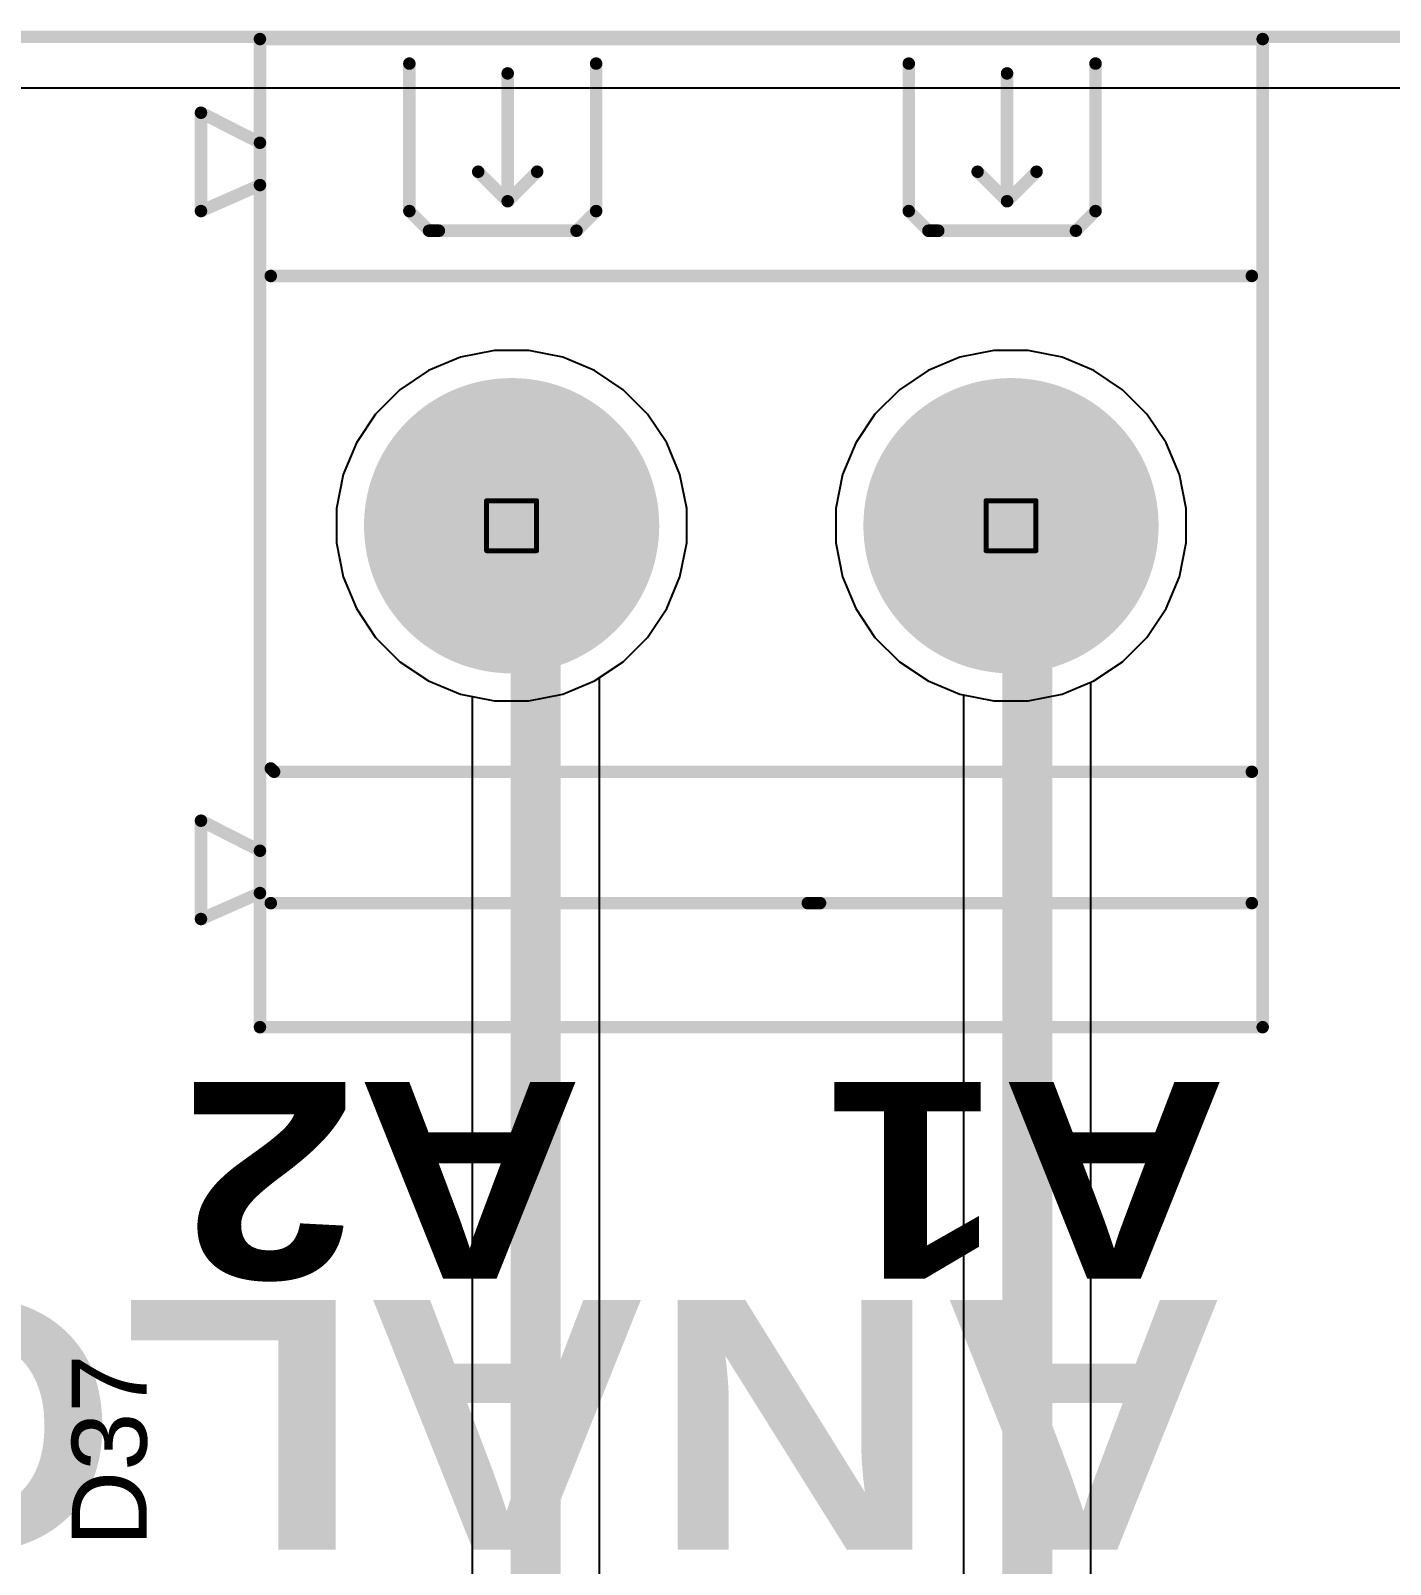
# Model space of a CAD drawing. Header units: inches. Extents: x -3 to 195, y 0 to 199.
# Drawn here: x 1.681 to 2.226, y 4.113 to 4.727 of the extents above; entities that cross this region are included whole.
import ezdxf

# ---------------------------------------------------------------- set-up
doc = ezdxf.new("R2010")
doc.units = ezdxf.units.IN
doc.header["$MEASUREMENT"] = 0
for name, color, linetype in [('Board Outline', 216, 'Continuous'), ('Bottom Layer', 5, 'Continuous'), ('Bottom Solder', 6, 'Continuous'), ('Drill Drawing', 1, 'Continuous'), ('Multi-Layer', 9, 'Continuous'), ('Pad Holes', 156, 'Continuous'), ('Top Layer', 1, 'Continuous'), ('Top Overlay', 2, 'Continuous'), ('Top Solder', 216, 'Continuous')]:
    doc.layers.add(name, color=color, linetype=linetype)
doc.styles.add('Arial', font='', dxfattribs={"height": 0.2})
doc.styles.add('Arial Black_Bold', font='', dxfattribs={"height": 0.2})
doc.styles.get('Arial').set_extended_font_data('Arial')
doc.styles.get('Arial Black_Bold').set_extended_font_data('Arial Black', bold=True)

# ---------------------------------------------------------------- blocks, each defined once
blk = doc.blocks.new('DB128L_5_08_2P_GN_S_93')
at = {"layer": 'Bottom Layer'}
h = blk.add_hatch(color=5, dxfattribs=at)
edge = h.paths.add_edge_path()
edge.add_arc((-0.1, 0), 0.055118, 0, 360)
h = blk.add_hatch(color=5, dxfattribs=at)
edge = h.paths.add_edge_path()
edge.add_arc((0.1, 0), 0.055118, 0, 360)
at = {"layer": 'Bottom Solder'}
h = blk.add_hatch(color=6, dxfattribs=at)
edge = h.paths.add_edge_path()
edge.add_arc((-0.1, 0), 0.059118, 0, 360)
h = blk.add_hatch(color=6, dxfattribs=at)
edge = h.paths.add_edge_path()
edge.add_arc((0.1, 0), 0.059118, 0, 360)
at = {"layer": 'Multi-Layer'}
h = blk.add_hatch(color=9, dxfattribs=at)
edge = h.paths.add_edge_path()
edge.add_arc((-0.1, 0), 0.055118, 0, 360)
h = blk.add_hatch(color=9, dxfattribs=at)
edge = h.paths.add_edge_path()
edge.add_arc((0.1, 0), 0.055118, 0, 360)
at = {"layer": 'Pad Holes'}
h = blk.add_hatch(color=7, dxfattribs=at)
edge = h.paths.add_edge_path()
edge.add_arc((-0.1, 0), 0.031496, 0, 360)
h = blk.add_hatch(color=7, dxfattribs=at)
edge = h.paths.add_edge_path()
edge.add_arc((0.1, 0), 0.031496, 0, 360)
at = {"layer": 'Top Layer'}
h = blk.add_hatch(color=1, dxfattribs=at)
edge = h.paths.add_edge_path()
edge.add_arc((-0.1, 0), 0.055118, 0, 360)
h = blk.add_hatch(color=1, dxfattribs=at)
edge = h.paths.add_edge_path()
edge.add_arc((0.1, 0), 0.055118, 0, 360)
at = {"layer": 'Top Solder'}
h = blk.add_hatch(color=216, dxfattribs=at)
edge = h.paths.add_edge_path()
edge.add_arc((-0.1, 0), 0.059118, 0, 360)
h = blk.add_hatch(color=216, dxfattribs=at)
edge = h.paths.add_edge_path()
edge.add_arc((0.1, 0), 0.059118, 0, 360)
at = {"layer": 'Top Overlay'}
for points in [[(-0.200788, 0.19485, 0.005, 0.005, 0), (0.200788, 0.19485, 0.005, 0.005, 0)], [(-0.200788, -0.200788, 0.005, 0.005, 0), (-0.200788, 0.19485, 0.005, 0.005, 0)], [(0.200788, -0.200788, 0.005, 0.005, 0), (0.200788, 0.19485, 0.005, 0.005, 0)], [(-0.140944, 0.125983, 0.005, 0.005, 0), (-0.140944, 0.185039, 0.005, 0.005, 0)], [(-0.066142, 0.125983, 0.005, 0.005, 0), (-0.066142, 0.185039, 0.005, 0.005, 0)], [(0.059056, 0.125983, 0.005, 0.005, 0), (0.059056, 0.185039, 0.005, 0.005, 0)], [(0.133858, 0.125983, 0.005, 0.005, 0), (0.133858, 0.185039, 0.005, 0.005, 0)], [(-0.101574, 0.129921, 0.005, 0.005, 0), (-0.101574, 0.181103, 0.005, 0.005, 0)], [(0.098426, 0.129921, 0.005, 0.005, 0), (0.098426, 0.181103, 0.005, 0.005, 0)], [(-0.22441, 0.125984, 0.005, 0.005, 0), (-0.22441, 0.165354, 0.005, 0.005, 0)], [(-0.22441, 0.165354, 0.005, 0.005, 0), (-0.200788, 0.153318, 0.005, 0.005, 0)], [(-0.113386, 0.141733, 0.005, 0.005, 0), (-0.101574, 0.129921, 0.005, 0.005, 0)], [(-0.101574, 0.129921, 0.005, 0.005, 0), (-0.089763, 0.141733, 0.005, 0.005, 0)], [(0.086614, 0.141733, 0.005, 0.005, 0), (0.098426, 0.129921, 0.005, 0.005, 0)], [(0.098426, 0.129921, 0.005, 0.005, 0), (0.110237, 0.141733, 0.005, 0.005, 0)], [(-0.22441, 0.125984, 0.005, 0.005, 0), (-0.200788, 0.136384, 0.005, 0.005, 0)], [(-0.140944, 0.125983, 0.005, 0.005, 0), (-0.133071, 0.11811, 0.005, 0.005, 0)], [(-0.074016, 0.11811, 0.005, 0.005, 0), (-0.066142, 0.125983, 0.005, 0.005, 0)], [(0.059056, 0.125983, 0.005, 0.005, 0), (0.066929, 0.11811, 0.005, 0.005, 0)], [(0.125984, 0.11811, 0.005, 0.005, 0), (0.133858, 0.125983, 0.005, 0.005, 0)], [(-0.133071, 0.11811, 0.005, 0.005, 0), (-0.129133, 0.11811, 0.005, 0.005, 0)], [(-0.129133, 0.11811, 0.005, 0.005, 0), (-0.074016, 0.11811, 0.005, 0.005, 0)], [(0.066929, 0.11811, 0.005, 0.005, 0), (0.070867, 0.11811, 0.005, 0.005, 0)], [(0.070867, 0.11811, 0.005, 0.005, 0), (0.125984, 0.11811, 0.005, 0.005, 0)], [(-0.196458, 0.1, 0.005, 0.005, 0), (0.196457, 0.1, 0.005, 0.005, 0)], [(-0.196458, -0.097192, 0.005, 0.005, 0), (-0.195122, -0.098528, 0.005, 0.005, 0)], [(-0.195122, -0.098528, 0.005, 0.005, 0), (0.196457, -0.098528, 0.005, 0.005, 0)], [(-0.224409, -0.15748, 0.005, 0.005, 0), (-0.224409, -0.11811, 0.005, 0.005, 0)], [(-0.224409, -0.11811, 0.005, 0.005, 0), (-0.200789, -0.130146, 0.005, 0.005, 0)], [(-0.224409, -0.15748, 0.005, 0.005, 0), (-0.200789, -0.14708, 0.005, 0.005, 0)], [(-0.196458, -0.151106, 0.005, 0.005, 0), (0.196457, -0.151106, 0.005, 0.005, 0)], [(0.018622, -0.151107, 0.005, 0.005, 0), (0.023516, -0.151107, 0.005, 0.005, 0)], [(-0.200788, -0.200788, 0.005, 0.005, 0), (0.200788, -0.200788, 0.005, 0.005, 0)]]:
    blk.add_lwpolyline(points, format="xyseb", dxfattribs=at)
for points in [[(-0.202038, 0.19485, 0.0025, 0.0025, 1), (-0.199538, 0.19485, 0.0025, 0.0025, 1)], [(-0.202038, 0.19485, 0.0025, 0.0025, 1), (-0.199538, 0.19485, 0.0025, 0.0025, 1)], [(0.199538, 0.19485, 0.0025, 0.0025, 1), (0.202038, 0.19485, 0.0025, 0.0025, 1)], [(0.199538, 0.19485, 0.0025, 0.0025, 1), (0.202038, 0.19485, 0.0025, 0.0025, 1)], [(-0.142194, 0.185039, 0.0025, 0.0025, 1), (-0.139694, 0.185039, 0.0025, 0.0025, 1)], [(-0.067392, 0.185039, 0.0025, 0.0025, 1), (-0.064892, 0.185039, 0.0025, 0.0025, 1)], [(0.057806, 0.185039, 0.0025, 0.0025, 1), (0.060306, 0.185039, 0.0025, 0.0025, 1)], [(0.132608, 0.185039, 0.0025, 0.0025, 1), (0.135108, 0.185039, 0.0025, 0.0025, 1)], [(-0.102824, 0.181103, 0.0025, 0.0025, 1), (-0.100324, 0.181103, 0.0025, 0.0025, 1)], [(0.097176, 0.181103, 0.0025, 0.0025, 1), (0.099676, 0.181103, 0.0025, 0.0025, 1)], [(-0.22566, 0.165354, 0.0025, 0.0025, 1), (-0.22316, 0.165354, 0.0025, 0.0025, 1)], [(-0.22566, 0.165354, 0.0025, 0.0025, 1), (-0.22316, 0.165354, 0.0025, 0.0025, 1)], [(-0.202038, 0.153318, 0.0025, 0.0025, 1), (-0.199538, 0.153318, 0.0025, 0.0025, 1)], [(-0.114636, 0.141733, 0.0025, 0.0025, 1), (-0.112136, 0.141733, 0.0025, 0.0025, 1)], [(-0.091013, 0.141733, 0.0025, 0.0025, 1), (-0.088513, 0.141733, 0.0025, 0.0025, 1)], [(0.085364, 0.141733, 0.0025, 0.0025, 1), (0.087864, 0.141733, 0.0025, 0.0025, 1)], [(0.108987, 0.141733, 0.0025, 0.0025, 1), (0.111487, 0.141733, 0.0025, 0.0025, 1)], [(-0.202038, 0.136384, 0.0025, 0.0025, 1), (-0.199538, 0.136384, 0.0025, 0.0025, 1)], [(-0.102824, 0.129921, 0.0025, 0.0025, 1), (-0.100324, 0.129921, 0.0025, 0.0025, 1)], [(-0.102824, 0.129921, 0.0025, 0.0025, 1), (-0.100324, 0.129921, 0.0025, 0.0025, 1)], [(-0.102824, 0.129921, 0.0025, 0.0025, 1), (-0.100324, 0.129921, 0.0025, 0.0025, 1)], [(0.097176, 0.129921, 0.0025, 0.0025, 1), (0.099676, 0.129921, 0.0025, 0.0025, 1)], [(0.097176, 0.129921, 0.0025, 0.0025, 1), (0.099676, 0.129921, 0.0025, 0.0025, 1)], [(0.097176, 0.129921, 0.0025, 0.0025, 1), (0.099676, 0.129921, 0.0025, 0.0025, 1)], [(-0.22566, 0.125984, 0.0025, 0.0025, 1), (-0.22316, 0.125984, 0.0025, 0.0025, 1)], [(-0.22566, 0.125984, 0.0025, 0.0025, 1), (-0.22316, 0.125984, 0.0025, 0.0025, 1)], [(-0.142194, 0.125983, 0.0025, 0.0025, 1), (-0.139694, 0.125983, 0.0025, 0.0025, 1)], [(-0.142194, 0.125983, 0.0025, 0.0025, 1), (-0.139694, 0.125983, 0.0025, 0.0025, 1)], [(-0.067392, 0.125983, 0.0025, 0.0025, 1), (-0.064892, 0.125983, 0.0025, 0.0025, 1)], [(-0.067392, 0.125983, 0.0025, 0.0025, 1), (-0.064892, 0.125983, 0.0025, 0.0025, 1)], [(0.057806, 0.125983, 0.0025, 0.0025, 1), (0.060306, 0.125983, 0.0025, 0.0025, 1)], [(0.057806, 0.125983, 0.0025, 0.0025, 1), (0.060306, 0.125983, 0.0025, 0.0025, 1)], [(0.132608, 0.125983, 0.0025, 0.0025, 1), (0.135108, 0.125983, 0.0025, 0.0025, 1)], [(0.132608, 0.125983, 0.0025, 0.0025, 1), (0.135108, 0.125983, 0.0025, 0.0025, 1)], [(-0.134321, 0.11811, 0.0025, 0.0025, 1), (-0.131821, 0.11811, 0.0025, 0.0025, 1)], [(-0.134321, 0.11811, 0.0025, 0.0025, 1), (-0.131821, 0.11811, 0.0025, 0.0025, 1)], [(-0.130383, 0.11811, 0.0025, 0.0025, 1), (-0.127883, 0.11811, 0.0025, 0.0025, 1)], [(-0.130383, 0.11811, 0.0025, 0.0025, 1), (-0.127883, 0.11811, 0.0025, 0.0025, 1)], [(-0.075266, 0.11811, 0.0025, 0.0025, 1), (-0.072766, 0.11811, 0.0025, 0.0025, 1)], [(-0.075266, 0.11811, 0.0025, 0.0025, 1), (-0.072766, 0.11811, 0.0025, 0.0025, 1)], [(0.065679, 0.11811, 0.0025, 0.0025, 1), (0.068179, 0.11811, 0.0025, 0.0025, 1)], [(0.065679, 0.11811, 0.0025, 0.0025, 1), (0.068179, 0.11811, 0.0025, 0.0025, 1)], [(0.069617, 0.11811, 0.0025, 0.0025, 1), (0.072117, 0.11811, 0.0025, 0.0025, 1)], [(0.069617, 0.11811, 0.0025, 0.0025, 1), (0.072117, 0.11811, 0.0025, 0.0025, 1)], [(0.124734, 0.11811, 0.0025, 0.0025, 1), (0.127234, 0.11811, 0.0025, 0.0025, 1)], [(0.124734, 0.11811, 0.0025, 0.0025, 1), (0.127234, 0.11811, 0.0025, 0.0025, 1)], [(-0.197708, 0.1, 0.0025, 0.0025, 1), (-0.195208, 0.1, 0.0025, 0.0025, 1)], [(0.195207, 0.1, 0.0025, 0.0025, 1), (0.197707, 0.1, 0.0025, 0.0025, 1)], [(-0.197708, -0.097192, 0.0025, 0.0025, 1), (-0.195208, -0.097192, 0.0025, 0.0025, 1)], [(-0.196372, -0.098528, 0.0025, 0.0025, 1), (-0.193872, -0.098528, 0.0025, 0.0025, 1)], [(-0.196372, -0.098528, 0.0025, 0.0025, 1), (-0.193872, -0.098528, 0.0025, 0.0025, 1)], [(0.195207, -0.098528, 0.0025, 0.0025, 1), (0.197707, -0.098528, 0.0025, 0.0025, 1)], [(-0.225659, -0.11811, 0.0025, 0.0025, 1), (-0.223159, -0.11811, 0.0025, 0.0025, 1)], [(-0.225659, -0.11811, 0.0025, 0.0025, 1), (-0.223159, -0.11811, 0.0025, 0.0025, 1)], [(-0.202039, -0.130146, 0.0025, 0.0025, 1), (-0.199539, -0.130146, 0.0025, 0.0025, 1)], [(-0.202039, -0.14708, 0.0025, 0.0025, 1), (-0.199539, -0.14708, 0.0025, 0.0025, 1)], [(-0.197708, -0.151106, 0.0025, 0.0025, 1), (-0.195208, -0.151106, 0.0025, 0.0025, 1)], [(0.017372, -0.151107, 0.0025, 0.0025, 1), (0.019872, -0.151107, 0.0025, 0.0025, 1)], [(0.022266, -0.151107, 0.0025, 0.0025, 1), (0.024766, -0.151107, 0.0025, 0.0025, 1)], [(0.195207, -0.151106, 0.0025, 0.0025, 1), (0.197707, -0.151106, 0.0025, 0.0025, 1)], [(-0.225659, -0.15748, 0.0025, 0.0025, 1), (-0.223159, -0.15748, 0.0025, 0.0025, 1)], [(-0.225659, -0.15748, 0.0025, 0.0025, 1), (-0.223159, -0.15748, 0.0025, 0.0025, 1)], [(-0.202038, -0.200788, 0.0025, 0.0025, 1), (-0.199538, -0.200788, 0.0025, 0.0025, 1)], [(-0.202038, -0.200788, 0.0025, 0.0025, 1), (-0.199538, -0.200788, 0.0025, 0.0025, 1)], [(0.199538, -0.200788, 0.0025, 0.0025, 1), (0.202038, -0.200788, 0.0025, 0.0025, 1)], [(0.199538, -0.200788, 0.0025, 0.0025, 1), (0.202038, -0.200788, 0.0025, 0.0025, 1)]]:
    blk.add_lwpolyline(points, format="xyseb", close=True, dxfattribs=at)

msp = doc.modelspace()

# ---------------------------------------------------------------- linework, layer by layer
at = {"layer": 'Board Outline'}
msp.add_lwpolyline([(0, 4.72441, 0.005, 0.005, 0), (3.54331, 4.72441, 0.005, 0.005, 0)], format="xyseb", dxfattribs=at)
at = {"layer": 'Bottom Layer'}
for p, q in [((0.34155, 4.70402), (3.19889, 4.70402)), ((1.85346, 4.59612), (1.8407, 4.59084)), ((1.86701, 4.59882), (1.85346, 4.59612)), ((1.88082, 4.59882), (1.86701, 4.59882)), ((1.89437, 4.59612), (1.88082, 4.59882)), ((1.90713, 4.59084), (1.89437, 4.59612)), ((2.05346, 4.59612), (2.0407, 4.59084)), ((2.06701, 4.59882), (2.05346, 4.59612)), ((2.08082, 4.59882), (2.06701, 4.59882)), ((2.09437, 4.59612), (2.08082, 4.59882)), ((2.10713, 4.59084), (2.09437, 4.59612)), ((1.8407, 4.59084), (1.82922, 4.58317)), ((1.91861, 4.58317), (1.90713, 4.59084)), ((2.0407, 4.59084), (2.02922, 4.58317)), ((2.11861, 4.58317), (2.10713, 4.59084)), ((1.82922, 4.58317), (1.81945, 4.5734)), ((1.92838, 4.5734), (1.91861, 4.58317)), ((2.02922, 4.58317), (2.01945, 4.5734)), ((2.12838, 4.5734), (2.11861, 4.58317)), ((1.81945, 4.5734), (1.81178, 4.56191)), ((1.93606, 4.56191), (1.92838, 4.5734)), ((2.01945, 4.5734), (2.01178, 4.56191)), ((2.13605, 4.56191), (2.12838, 4.5734)), ((1.81178, 4.56191), (1.80649, 4.54915)), ((1.94134, 4.54915), (1.93606, 4.56191)), ((2.01178, 4.56191), (2.00649, 4.54915)), ((2.14134, 4.54915), (2.13605, 4.56191)), ((1.80649, 4.54915), (1.8038, 4.53561)), ((1.94404, 4.53561), (1.94134, 4.54915)), ((2.00649, 4.54915), (2.0038, 4.53561)), ((2.14404, 4.53561), (2.14134, 4.54915)), ((1.8038, 4.53561), (1.8038, 4.52179)), ((1.94404, 4.52179), (1.94404, 4.53561)), ((2.0038, 4.53561), (2.0038, 4.52179)), ((2.14404, 4.52179), (2.14404, 4.53561)), ((1.8038, 4.52179), (1.80649, 4.50825)), ((1.94134, 4.50825), (1.94404, 4.52179)), ((2.0038, 4.52179), (2.00649, 4.50825)), ((2.14134, 4.50825), (2.14404, 4.52179)), ((1.80649, 4.50825), (1.81178, 4.49549)), ((1.93606, 4.49549), (1.94134, 4.50825)), ((2.00649, 4.50825), (2.01178, 4.49549)), ((2.13605, 4.49549), (2.14134, 4.50825)), ((1.81178, 4.49549), (1.81945, 4.484)), ((1.92838, 4.484), (1.93606, 4.49549)), ((2.01178, 4.49549), (2.01945, 4.484)), ((2.12838, 4.484), (2.13605, 4.49549)), ((1.81945, 4.484), (1.82922, 4.47424)), ((1.91861, 4.47424), (1.92838, 4.484)), ((2.01945, 4.484), (2.02922, 4.47424)), ((2.11861, 4.47424), (2.12838, 4.484)), ((1.82922, 4.47424), (1.8407, 4.46656)), ((1.90713, 4.46656), (1.91861, 4.47424)), ((2.02922, 4.47424), (2.0407, 4.46656)), ((2.10713, 4.46656), (2.11861, 4.47424)), ((1.8407, 4.46656), (1.85346, 4.46128)), ((1.89437, 4.46128), (1.90713, 4.46656)), ((2.0407, 4.46656), (2.05346, 4.46128)), ((2.09437, 4.46128), (2.10713, 4.46656)), ((1.85346, 4.46128), (1.86701, 4.45858)), ((1.86701, 4.45858), (1.88082, 4.45858)), ((1.88082, 4.45858), (1.89437, 4.46128)), ((2.05346, 4.46128), (2.06701, 4.45858)), ((2.06701, 4.45858), (2.08082, 4.45858)), ((2.08082, 4.45858), (2.09437, 4.46128))]:
    msp.add_line(p, q, dxfattribs=at)
at = {"layer": 'Drill Drawing'}
for points in [[(1.86392, 4.5387, 0.002, 0.002, 0), (1.88392, 4.5387, 0.002, 0.002, 0)], [(1.86392, 4.5187, 0.002, 0.002, 0), (1.86392, 4.5387, 0.002, 0.002, 0)], [(1.88392, 4.5187, 0.002, 0.002, 0), (1.88392, 4.5387, 0.002, 0.002, 0)], [(2.06392, 4.5387, 0.002, 0.002, 0), (2.08392, 4.5387, 0.002, 0.002, 0)], [(2.06392, 4.5187, 0.002, 0.002, 0), (2.06392, 4.5387, 0.002, 0.002, 0)], [(2.08392, 4.5187, 0.002, 0.002, 0), (2.08392, 4.5387, 0.002, 0.002, 0)], [(1.86392, 4.5187, 0.002, 0.002, 0), (1.88392, 4.5187, 0.002, 0.002, 0)], [(2.06392, 4.5187, 0.002, 0.002, 0), (2.08392, 4.5187, 0.002, 0.002, 0)]]:
    msp.add_lwpolyline(points, format="xyseb", dxfattribs=at)
for points in [[(1.86342, 4.5387, 0.001, 0.001, 1), (1.86442, 4.5387, 0.001, 0.001, 1)], [(1.86342, 4.5387, 0.001, 0.001, 1), (1.86442, 4.5387, 0.001, 0.001, 1)], [(1.88342, 4.5387, 0.001, 0.001, 1), (1.88442, 4.5387, 0.001, 0.001, 1)], [(1.88342, 4.5387, 0.001, 0.001, 1), (1.88442, 4.5387, 0.001, 0.001, 1)], [(2.06342, 4.5387, 0.001, 0.001, 1), (2.06442, 4.5387, 0.001, 0.001, 1)], [(2.06342, 4.5387, 0.001, 0.001, 1), (2.06442, 4.5387, 0.001, 0.001, 1)], [(2.08342, 4.5387, 0.001, 0.001, 1), (2.08442, 4.5387, 0.001, 0.001, 1)], [(2.08342, 4.5387, 0.001, 0.001, 1), (2.08442, 4.5387, 0.001, 0.001, 1)], [(1.86342, 4.5187, 0.001, 0.001, 1), (1.86442, 4.5187, 0.001, 0.001, 1)], [(1.86342, 4.5187, 0.001, 0.001, 1), (1.86442, 4.5187, 0.001, 0.001, 1)], [(1.88342, 4.5187, 0.001, 0.001, 1), (1.88442, 4.5187, 0.001, 0.001, 1)], [(1.88342, 4.5187, 0.001, 0.001, 1), (1.88442, 4.5187, 0.001, 0.001, 1)], [(2.06342, 4.5187, 0.001, 0.001, 1), (2.06442, 4.5187, 0.001, 0.001, 1)], [(2.06342, 4.5187, 0.001, 0.001, 1), (2.06442, 4.5187, 0.001, 0.001, 1)], [(2.08342, 4.5187, 0.001, 0.001, 1), (2.08442, 4.5187, 0.001, 0.001, 1)], [(2.08342, 4.5187, 0.001, 0.001, 1), (2.08442, 4.5187, 0.001, 0.001, 1)]]:
    msp.add_lwpolyline(points, format="xyseb", close=True, dxfattribs=at)
at = {"layer": 'Top Layer'}
for p, q in [((0.34155, 4.70402), (3.19889, 4.70402)), ((1.85346, 4.59612), (1.8407, 4.59084)), ((1.86701, 4.59882), (1.85346, 4.59612)), ((1.88082, 4.59882), (1.86701, 4.59882)), ((1.89437, 4.59612), (1.88082, 4.59882)), ((1.90713, 4.59084), (1.89437, 4.59612)), ((2.05346, 4.59612), (2.0407, 4.59084)), ((2.06701, 4.59882), (2.05346, 4.59612)), ((2.08082, 4.59882), (2.06701, 4.59882)), ((2.09437, 4.59612), (2.08082, 4.59882)), ((2.10713, 4.59084), (2.09437, 4.59612)), ((1.8407, 4.59084), (1.82922, 4.58317)), ((1.91861, 4.58317), (1.90713, 4.59084)), ((2.0407, 4.59084), (2.02922, 4.58317)), ((2.11861, 4.58317), (2.10713, 4.59084)), ((1.82922, 4.58317), (1.81945, 4.5734)), ((1.92838, 4.5734), (1.91861, 4.58317)), ((2.02922, 4.58317), (2.01945, 4.5734)), ((2.12838, 4.5734), (2.11861, 4.58317)), ((1.81945, 4.5734), (1.81178, 4.56191)), ((1.93606, 4.56191), (1.92838, 4.5734)), ((2.01945, 4.5734), (2.01178, 4.56191)), ((2.13605, 4.56191), (2.12838, 4.5734)), ((1.81178, 4.56191), (1.80649, 4.54915)), ((1.94134, 4.54915), (1.93606, 4.56191)), ((2.01178, 4.56191), (2.00649, 4.54915)), ((2.14134, 4.54915), (2.13605, 4.56191)), ((1.80649, 4.54915), (1.8038, 4.53561)), ((1.94404, 4.53561), (1.94134, 4.54915)), ((2.00649, 4.54915), (2.0038, 4.53561)), ((2.14404, 4.53561), (2.14134, 4.54915)), ((1.8038, 4.53561), (1.8038, 4.52179)), ((1.94404, 4.52179), (1.94404, 4.53561)), ((2.0038, 4.53561), (2.0038, 4.52179)), ((2.14404, 4.52179), (2.14404, 4.53561)), ((1.8038, 4.52179), (1.80649, 4.50825)), ((1.94134, 4.50825), (1.94404, 4.52179)), ((2.0038, 4.52179), (2.00649, 4.50825)), ((2.14134, 4.50825), (2.14404, 4.52179)), ((1.80649, 4.50825), (1.81178, 4.49549)), ((1.93606, 4.49549), (1.94134, 4.50825)), ((2.00649, 4.50825), (2.01178, 4.49549)), ((2.13605, 4.49549), (2.14134, 4.50825)), ((1.81178, 4.49549), (1.81945, 4.484)), ((1.92838, 4.484), (1.93606, 4.49549)), ((2.01178, 4.49549), (2.01945, 4.484)), ((2.12838, 4.484), (2.13605, 4.49549)), ((1.81945, 4.484), (1.82922, 4.47424)), ((1.91861, 4.47424), (1.92838, 4.484)), ((2.01945, 4.484), (2.02922, 4.47424)), ((2.11861, 4.47424), (2.12838, 4.484)), ((1.82922, 4.47424), (1.8407, 4.46656)), ((1.90907, 4.46786), (1.91861, 4.47424)), ((2.02922, 4.47424), (2.0407, 4.46656)), ((2.10713, 4.46656), (2.11861, 4.47424)), ((1.8407, 4.46656), (1.85346, 4.46128)), ((1.90907, 4.07262), (1.90907, 4.46786)), ((2.0407, 4.46656), (2.05346, 4.46128)), ((2.10592, 4.46606), (2.10713, 4.46656)), ((2.10592, 4.07262), (2.10592, 4.46606)), ((1.85346, 4.46128), (1.85809, 4.46036)), ((1.85809, 4.46036), (1.85809, 4.07262)), ((2.05346, 4.46128), (2.05494, 4.46098)), ((2.05494, 4.46098), (2.05494, 4.07262))]:
    msp.add_line(p, q, dxfattribs=at)
for points in [[(1.87392, 4.5287, 0.02, 0.02, 0), (1.88358, 4.51904, 0.02, 0.02, 0)], [(2.07392, 4.5287, 0.02, 0.02, 0), (2.08043, 4.52219, 0.02, 0.02, 0)], [(2.08043, 4.04262, 0.02, 0.02, 0), (2.08043, 4.52219, 0.02, 0.02, 0)], [(1.88358, 4.04262, 0.02, 0.02, 0), (1.88358, 4.51904, 0.02, 0.02, 0)]]:
    msp.add_lwpolyline(points, format="xyseb", dxfattribs=at)
for points in [[(1.86892, 4.5287, 0.01, 0.01, 1), (1.87892, 4.5287, 0.01, 0.01, 1)], [(2.06892, 4.5287, 0.01, 0.01, 1), (2.07892, 4.5287, 0.01, 0.01, 1)], [(2.07543, 4.52219, 0.01, 0.01, 1), (2.08543, 4.52219, 0.01, 0.01, 1)], [(2.07543, 4.52219, 0.01, 0.01, 1), (2.08543, 4.52219, 0.01, 0.01, 1)], [(1.87858, 4.51904, 0.01, 0.01, 1), (1.88858, 4.51904, 0.01, 0.01, 1)], [(1.87858, 4.51904, 0.01, 0.01, 1), (1.88858, 4.51904, 0.01, 0.01, 1)]]:
    msp.add_lwpolyline(points, format="xyseb", close=True, dxfattribs=at)

# ---------------------------------------------------------------- block references
msp.add_blockref('DB128L_5_08_2P_GN_S_93', (1.97392, 4.5287))

# ---------------------------------------------------------------- texts
at = {"layer": 'Top Overlay'}
for s, height, rotation, style, p in [('A2', 0.07874, 180, 'Arial Black_Bold', (1.90262, 4.30593)), ('A1', 0.07874, 180, 'Arial Black_Bold', (2.16061, 4.30593)), ('ANALOG', 0.1, 180, 'Arial Black_Bold', (2.16061, 4.21874)), ('D37', 0.03, 90, 'Arial', (1.72778, 4.12001))]:
    msp.add_text(s, height=height, rotation=rotation, dxfattribs=dict(at, style=style)).set_placement(p)

doc.saveas('drawing.dxf')
